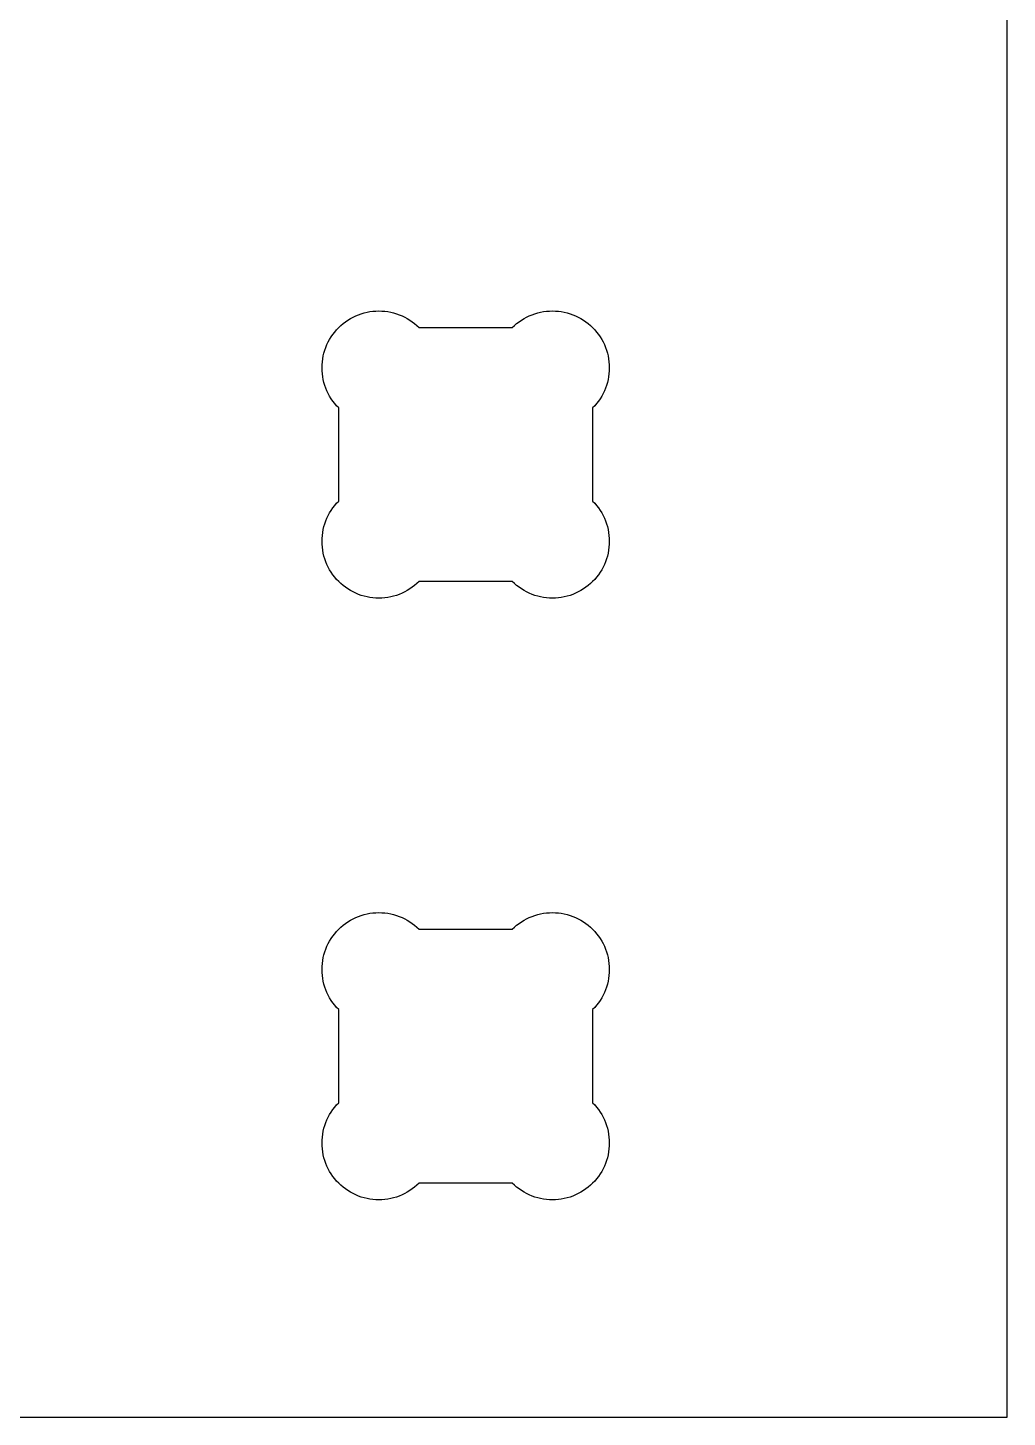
# Model space of a CAD drawing. Header units: metres. Extents: x 0 to 406, y 0 to 165.
# Drawn here: x 354.7 to 406.4, y 0 to 73.3 of the extents above; entities that cross this region are included whole.
import ezdxf

# ---------------------------------------------------------------- set-up
doc = ezdxf.new("R2010")
doc.units = ezdxf.units.M

msp = doc.modelspace()

# ---------------------------------------------------------------- linework, layer by layer
for p, q in [((406.4, 0), (406.4, 165.1)), ((371.612, 57.8947), (371.746, 57.9768)), ((371.746, 57.9768), (371.884, 58.0517)), ((371.884, 58.0517), (372.026, 58.1193)), ((372.026, 58.1193), (372.171, 58.1794)), ((372.171, 58.1794), (372.319, 58.2318)), ((372.319, 58.2318), (372.47, 58.2765)), ((372.47, 58.2765), (372.623, 58.3131)), ((372.623, 58.3131), (372.777, 58.3417)), ((372.777, 58.3417), (372.933, 58.3622)), ((372.933, 58.3622), (373.089, 58.3746)), ((373.089, 58.3746), (373.246, 58.3787)), ((373.246, 58.3787), (373.403, 58.3746)), ((373.403, 58.3746), (373.56, 58.3622)), ((373.56, 58.3622), (373.716, 58.3417)), ((373.716, 58.3417), (373.87, 58.3131)), ((373.87, 58.3131), (374.023, 58.2765)), ((374.023, 58.2765), (374.173, 58.2318)), ((374.173, 58.2318), (374.321, 58.1794)), ((374.321, 58.1794), (374.467, 58.1193)), ((374.467, 58.1193), (374.608, 58.0517)), ((374.608, 58.0517), (374.746, 57.9768)), ((374.746, 57.9768), (374.88, 57.8947)), ((380.77, 57.8947), (380.904, 57.9768)), ((380.904, 57.9768), (381.042, 58.0517)), ((381.042, 58.0517), (381.183, 58.1193)), ((381.183, 58.1193), (381.329, 58.1794)), ((381.329, 58.1794), (381.477, 58.2318)), ((381.477, 58.2318), (381.627, 58.2765)), ((381.627, 58.2765), (381.78, 58.3131)), ((381.78, 58.3131), (381.934, 58.3417)), ((381.934, 58.3417), (382.09, 58.3622)), ((382.09, 58.3622), (382.247, 58.3746)), ((382.247, 58.3746), (382.404, 58.3787)), ((382.404, 58.3787), (382.561, 58.3746)), ((382.561, 58.3746), (382.717, 58.3622)), ((382.717, 58.3622), (382.873, 58.3417)), ((382.873, 58.3417), (383.027, 58.3131)), ((383.027, 58.3131), (383.18, 58.2765)), ((383.18, 58.2765), (383.331, 58.2318)), ((383.331, 58.2318), (383.479, 58.1794)), ((383.479, 58.1794), (383.624, 58.1193)), ((383.624, 58.1193), (383.766, 58.0517)), ((383.766, 58.0517), (383.904, 57.9768)), ((383.904, 57.9768), (384.038, 57.8947)), ((370.819, 57.142), (370.915, 57.2666)), ((370.915, 57.2666), (371.017, 57.3861)), ((371.017, 57.3861), (371.125, 57.5)), ((371.125, 57.5), (371.239, 57.6081)), ((371.239, 57.6081), (371.358, 57.7101)), ((371.358, 57.7101), (371.483, 57.8057)), ((371.483, 57.8057), (371.612, 57.8947)), ((374.88, 57.8947), (375.01, 57.8057)), ((375.01, 57.8057), (375.134, 57.7101)), ((375.134, 57.7101), (375.254, 57.6081)), ((375.254, 57.6081), (375.368, 57.5)), ((375.368, 57.5), (380.282, 57.5)), ((380.282, 57.5), (380.396, 57.6081)), ((380.396, 57.6081), (380.516, 57.7101)), ((380.516, 57.7101), (380.64, 57.8057)), ((380.64, 57.8057), (380.77, 57.8947)), ((384.038, 57.8947), (384.167, 57.8057)), ((384.167, 57.8057), (384.292, 57.7101)), ((384.292, 57.7101), (384.411, 57.6081)), ((384.411, 57.6081), (384.525, 57.5)), ((384.525, 57.5), (384.633, 57.3861)), ((384.633, 57.3861), (384.735, 57.2666)), ((384.735, 57.2666), (384.831, 57.142)), ((370.446, 56.4538), (370.506, 56.5989)), ((370.506, 56.5989), (370.573, 56.7407)), ((370.573, 56.7407), (370.648, 56.8787)), ((370.648, 56.8787), (370.73, 57.0126)), ((370.73, 57.0126), (370.819, 57.142)), ((384.831, 57.142), (384.92, 57.0126)), ((384.92, 57.0126), (385.002, 56.8787)), ((385.002, 56.8787), (385.077, 56.7407)), ((385.077, 56.7407), (385.144, 56.5989)), ((385.144, 56.5989), (385.204, 56.4538)), ((370.263, 55.6923), (370.283, 55.848)), ((370.283, 55.848), (370.312, 56.0024)), ((370.312, 56.0024), (370.349, 56.1551)), ((370.349, 56.1551), (370.393, 56.3057)), ((370.393, 56.3057), (370.446, 56.4538)), ((385.204, 56.4538), (385.257, 56.3057)), ((385.257, 56.3057), (385.301, 56.1551)), ((385.301, 56.1551), (385.338, 56.0024)), ((385.338, 56.0024), (385.367, 55.848)), ((385.367, 55.848), (385.387, 55.6923)), ((370.246, 55.3787), (370.25, 55.5357)), ((370.25, 55.2217), (370.246, 55.3787)), ((370.25, 55.5357), (370.263, 55.6923)), ((370.263, 55.0651), (370.25, 55.2217)), ((370.283, 54.9094), (370.263, 55.0651)), ((385.387, 55.0651), (385.367, 54.9094)), ((385.387, 55.6923), (385.4, 55.5357)), ((385.4, 55.2217), (385.387, 55.0651)), ((385.4, 55.5357), (385.404, 55.3787)), ((385.404, 55.3787), (385.4, 55.2217)), ((370.312, 54.7549), (370.283, 54.9094)), ((370.349, 54.6022), (370.312, 54.7549)), ((370.393, 54.4516), (370.349, 54.6022)), ((370.446, 54.3036), (370.393, 54.4516)), ((370.506, 54.1585), (370.446, 54.3036)), ((385.204, 54.3036), (385.144, 54.1585)), ((385.257, 54.4516), (385.204, 54.3036)), ((385.301, 54.6022), (385.257, 54.4516)), ((385.338, 54.7549), (385.301, 54.6022)), ((385.367, 54.9094), (385.338, 54.7549)), ((370.573, 54.0167), (370.506, 54.1585)), ((370.648, 53.8787), (370.573, 54.0167)), ((370.73, 53.7448), (370.648, 53.8787)), ((370.819, 53.6153), (370.73, 53.7448)), ((370.915, 53.4907), (370.819, 53.6153)), ((384.831, 53.6153), (384.735, 53.4907)), ((384.92, 53.7448), (384.831, 53.6153)), ((385.002, 53.8787), (384.92, 53.7448)), ((385.077, 54.0167), (385.002, 53.8787)), ((385.144, 54.1585), (385.077, 54.0167)), ((371.017, 53.3713), (370.915, 53.4907)), ((371.125, 53.2574), (371.017, 53.3713)), ((371.125, 48.3426), (371.125, 53.2574)), ((384.633, 53.3713), (384.525, 53.2574)), ((384.525, 53.2574), (384.525, 48.3426)), ((384.735, 53.4907), (384.633, 53.3713)), ((370.573, 47.5833), (370.648, 47.7213)), ((370.648, 47.7213), (370.73, 47.8552)), ((370.73, 47.8552), (370.819, 47.9847)), ((370.819, 47.9847), (370.915, 48.1093)), ((370.915, 48.1093), (371.017, 48.2287)), ((371.017, 48.2287), (371.125, 48.3426)), ((384.525, 48.3426), (384.633, 48.2287)), ((384.633, 48.2287), (384.735, 48.1093)), ((384.735, 48.1093), (384.831, 47.9847)), ((384.831, 47.9847), (384.92, 47.8552)), ((384.92, 47.8552), (385.002, 47.7213)), ((385.002, 47.7213), (385.077, 47.5833)), ((370.312, 46.8451), (370.349, 46.9978)), ((370.349, 46.9978), (370.393, 47.1484)), ((370.393, 47.1484), (370.446, 47.2964)), ((370.446, 47.2964), (370.506, 47.4415)), ((370.506, 47.4415), (370.573, 47.5833)), ((385.077, 47.5833), (385.144, 47.4415)), ((385.144, 47.4415), (385.204, 47.2964)), ((385.204, 47.2964), (385.257, 47.1484)), ((385.257, 47.1484), (385.301, 46.9978)), ((385.301, 46.9978), (385.338, 46.8451)), ((370.246, 46.2213), (370.25, 46.3783)), ((370.25, 46.0643), (370.246, 46.2213)), ((370.25, 46.3783), (370.263, 46.5349)), ((370.263, 46.5349), (370.283, 46.6906)), ((370.283, 46.6906), (370.312, 46.8451)), ((385.338, 46.8451), (385.367, 46.6906)), ((385.367, 46.6906), (385.387, 46.5349)), ((385.387, 46.5349), (385.4, 46.3783)), ((385.4, 46.3783), (385.404, 46.2213)), ((385.404, 46.2213), (385.4, 46.0643)), ((370.263, 45.9077), (370.25, 46.0643)), ((370.283, 45.752), (370.263, 45.9077)), ((370.312, 45.5976), (370.283, 45.752)), ((370.349, 45.4449), (370.312, 45.5976)), ((385.338, 45.5976), (385.301, 45.4449)), ((385.367, 45.752), (385.338, 45.5976)), ((385.387, 45.9077), (385.367, 45.752)), ((385.4, 46.0643), (385.387, 45.9077)), ((370.393, 45.2943), (370.349, 45.4449)), ((370.446, 45.1462), (370.393, 45.2943)), ((370.506, 45.0011), (370.446, 45.1462)), ((370.573, 44.8593), (370.506, 45.0011)), ((370.648, 44.7213), (370.573, 44.8593)), ((385.077, 44.8593), (385.002, 44.7213)), ((385.144, 45.0011), (385.077, 44.8593)), ((385.204, 45.1462), (385.144, 45.0011)), ((385.257, 45.2943), (385.204, 45.1462)), ((385.301, 45.4449), (385.257, 45.2943)), ((370.73, 44.5874), (370.648, 44.7213)), ((370.819, 44.458), (370.73, 44.5874)), ((370.915, 44.3334), (370.819, 44.458)), ((371.017, 44.2139), (370.915, 44.3334)), ((371.125, 44.1), (371.017, 44.2139)), ((371.239, 43.9919), (371.125, 44.1)), ((375.368, 44.1), (375.254, 43.9919)), ((380.282, 44.1), (375.368, 44.1)), ((380.396, 43.9919), (380.282, 44.1)), ((384.525, 44.1), (384.411, 43.9919)), ((384.633, 44.2139), (384.525, 44.1)), ((384.735, 44.3334), (384.633, 44.2139)), ((384.831, 44.458), (384.735, 44.3334)), ((384.92, 44.5874), (384.831, 44.458)), ((385.002, 44.7213), (384.92, 44.5874)), ((371.358, 43.8899), (371.239, 43.9919)), ((371.483, 43.7943), (371.358, 43.8899)), ((371.612, 43.7053), (371.483, 43.7943)), ((371.746, 43.6232), (371.612, 43.7053)), ((371.884, 43.5483), (371.746, 43.6232)), ((372.026, 43.4807), (371.884, 43.5483)), ((372.171, 43.4206), (372.026, 43.4807)), ((372.319, 43.3682), (372.171, 43.4206)), ((372.47, 43.3235), (372.319, 43.3682)), ((372.623, 43.2869), (372.47, 43.3235)), ((372.777, 43.2583), (372.623, 43.2869)), ((373.87, 43.2869), (373.716, 43.2583)), ((374.023, 43.3235), (373.87, 43.2869)), ((374.173, 43.3682), (374.023, 43.3235)), ((374.321, 43.4206), (374.173, 43.3682)), ((374.467, 43.4807), (374.321, 43.4206)), ((374.608, 43.5483), (374.467, 43.4807)), ((374.746, 43.6232), (374.608, 43.5483)), ((374.88, 43.7053), (374.746, 43.6232)), ((375.01, 43.7943), (374.88, 43.7053)), ((375.134, 43.8899), (375.01, 43.7943)), ((375.254, 43.9919), (375.134, 43.8899)), ((380.516, 43.8899), (380.396, 43.9919)), ((380.64, 43.7943), (380.516, 43.8899)), ((380.77, 43.7053), (380.64, 43.7943)), ((380.904, 43.6232), (380.77, 43.7053)), ((381.042, 43.5483), (380.904, 43.6232)), ((381.183, 43.4807), (381.042, 43.5483)), ((381.329, 43.4206), (381.183, 43.4807)), ((381.477, 43.3682), (381.329, 43.4206)), ((381.627, 43.3235), (381.477, 43.3682)), ((381.78, 43.2869), (381.627, 43.3235)), ((381.934, 43.2583), (381.78, 43.2869)), ((383.027, 43.2869), (382.873, 43.2583)), ((383.18, 43.3235), (383.027, 43.2869)), ((383.331, 43.3682), (383.18, 43.3235)), ((383.479, 43.4206), (383.331, 43.3682)), ((383.624, 43.4807), (383.479, 43.4206)), ((383.766, 43.5483), (383.624, 43.4807)), ((383.904, 43.6232), (383.766, 43.5483)), ((384.038, 43.7053), (383.904, 43.6232)), ((384.167, 43.7943), (384.038, 43.7053)), ((384.292, 43.8899), (384.167, 43.7943)), ((384.411, 43.9919), (384.292, 43.8899)), ((372.933, 43.2378), (372.777, 43.2583)), ((373.089, 43.2254), (372.933, 43.2378)), ((373.246, 43.2213), (373.089, 43.2254)), ((373.403, 43.2254), (373.246, 43.2213)), ((373.56, 43.2378), (373.403, 43.2254)), ((373.716, 43.2583), (373.56, 43.2378)), ((382.09, 43.2378), (381.934, 43.2583)), ((382.247, 43.2254), (382.09, 43.2378)), ((382.404, 43.2213), (382.247, 43.2254)), ((382.561, 43.2254), (382.404, 43.2213)), ((382.717, 43.2378), (382.561, 43.2254)), ((382.873, 43.2583), (382.717, 43.2378)), ((372.026, 26.3693), (372.171, 26.4294)), ((372.171, 26.4294), (372.319, 26.4818)), ((372.319, 26.4818), (372.47, 26.5265)), ((372.47, 26.5265), (372.623, 26.5631)), ((372.623, 26.5631), (372.777, 26.5917)), ((372.777, 26.5917), (372.933, 26.6122)), ((372.933, 26.6122), (373.089, 26.6246)), ((373.089, 26.6246), (373.246, 26.6287)), ((373.246, 26.6287), (373.403, 26.6246)), ((373.403, 26.6246), (373.56, 26.6122)), ((373.56, 26.6122), (373.716, 26.5917)), ((373.716, 26.5917), (373.87, 26.5631)), ((373.87, 26.5631), (374.023, 26.5265)), ((374.023, 26.5265), (374.173, 26.4818)), ((374.173, 26.4818), (374.321, 26.4294)), ((374.321, 26.4294), (374.467, 26.3693)), ((381.183, 26.3693), (381.329, 26.4294)), ((381.329, 26.4294), (381.477, 26.4818)), ((381.477, 26.4818), (381.627, 26.5265)), ((381.627, 26.5265), (381.78, 26.5631)), ((381.78, 26.5631), (381.934, 26.5917)), ((381.934, 26.5917), (382.09, 26.6122)), ((382.09, 26.6122), (382.247, 26.6246)), ((382.247, 26.6246), (382.404, 26.6287)), ((382.404, 26.6287), (382.561, 26.6246)), ((382.561, 26.6246), (382.717, 26.6122)), ((382.717, 26.6122), (382.873, 26.5917)), ((382.873, 26.5917), (383.027, 26.5631)), ((383.027, 26.5631), (383.18, 26.5265)), ((383.18, 26.5265), (383.331, 26.4818)), ((383.331, 26.4818), (383.479, 26.4294)), ((383.479, 26.4294), (383.624, 26.3693)), ((371.017, 25.6361), (371.125, 25.75)), ((371.125, 25.75), (371.239, 25.8581)), ((371.239, 25.8581), (371.358, 25.9601)), ((371.358, 25.9601), (371.483, 26.0557)), ((371.483, 26.0557), (371.612, 26.1447)), ((371.612, 26.1447), (371.746, 26.2268)), ((371.746, 26.2268), (371.884, 26.3017)), ((371.884, 26.3017), (372.026, 26.3693)), ((374.467, 26.3693), (374.608, 26.3017)), ((374.608, 26.3017), (374.746, 26.2268)), ((374.746, 26.2268), (374.88, 26.1447)), ((374.88, 26.1447), (375.01, 26.0557)), ((375.01, 26.0557), (375.134, 25.9601)), ((375.134, 25.9601), (375.254, 25.8581)), ((375.254, 25.8581), (375.368, 25.75)), ((375.368, 25.75), (380.282, 25.75)), ((380.282, 25.75), (380.396, 25.8581)), ((380.396, 25.8581), (380.516, 25.9601)), ((380.516, 25.9601), (380.64, 26.0557)), ((380.64, 26.0557), (380.77, 26.1447)), ((380.77, 26.1447), (380.904, 26.2268)), ((380.904, 26.2268), (381.042, 26.3017)), ((381.042, 26.3017), (381.183, 26.3693)), ((383.624, 26.3693), (383.766, 26.3017)), ((383.766, 26.3017), (383.904, 26.2268)), ((383.904, 26.2268), (384.038, 26.1447)), ((384.038, 26.1447), (384.167, 26.0557)), ((384.167, 26.0557), (384.292, 25.9601)), ((384.292, 25.9601), (384.411, 25.8581)), ((384.411, 25.8581), (384.525, 25.75)), ((384.525, 25.75), (384.633, 25.6361)), ((370.506, 24.8489), (370.573, 24.9907)), ((370.573, 24.9907), (370.648, 25.1287)), ((370.648, 25.1287), (370.73, 25.2626)), ((370.73, 25.2626), (370.819, 25.392)), ((370.819, 25.392), (370.915, 25.5166)), ((370.915, 25.5166), (371.017, 25.6361)), ((384.633, 25.6361), (384.735, 25.5166)), ((384.735, 25.5166), (384.831, 25.392)), ((384.831, 25.392), (384.92, 25.2626)), ((384.92, 25.2626), (385.002, 25.1287)), ((385.002, 25.1287), (385.077, 24.9907)), ((385.077, 24.9907), (385.144, 24.8489)), ((370.283, 24.098), (370.312, 24.2524)), ((370.312, 24.2524), (370.349, 24.4051)), ((370.349, 24.4051), (370.393, 24.5557)), ((370.393, 24.5557), (370.446, 24.7038)), ((370.446, 24.7038), (370.506, 24.8489)), ((385.144, 24.8489), (385.204, 24.7038)), ((385.204, 24.7038), (385.257, 24.5557)), ((385.257, 24.5557), (385.301, 24.4051)), ((385.301, 24.4051), (385.338, 24.2524)), ((385.338, 24.2524), (385.367, 24.098)), ((370.246, 23.6287), (370.25, 23.7857)), ((370.25, 23.4717), (370.246, 23.6287)), ((370.25, 23.7857), (370.263, 23.9423)), ((370.263, 23.3151), (370.25, 23.4717)), ((370.263, 23.9423), (370.283, 24.098)), ((385.367, 24.098), (385.387, 23.9423)), ((385.387, 23.9423), (385.4, 23.7857)), ((385.4, 23.4717), (385.387, 23.3151)), ((385.4, 23.7857), (385.404, 23.6287)), ((385.404, 23.6287), (385.4, 23.4717)), ((370.283, 23.1594), (370.263, 23.3151)), ((370.312, 23.0049), (370.283, 23.1594)), ((370.349, 22.8522), (370.312, 23.0049)), ((370.393, 22.7016), (370.349, 22.8522)), ((385.301, 22.8522), (385.257, 22.7016)), ((385.338, 23.0049), (385.301, 22.8522)), ((385.367, 23.1594), (385.338, 23.0049)), ((385.387, 23.3151), (385.367, 23.1594)), ((370.446, 22.5536), (370.393, 22.7016)), ((370.506, 22.4085), (370.446, 22.5536)), ((370.573, 22.2667), (370.506, 22.4085)), ((370.648, 22.1287), (370.573, 22.2667)), ((370.73, 21.9948), (370.648, 22.1287)), ((385.002, 22.1287), (384.92, 21.9948)), ((385.077, 22.2667), (385.002, 22.1287)), ((385.144, 22.4085), (385.077, 22.2667)), ((385.204, 22.5536), (385.144, 22.4085)), ((385.257, 22.7016), (385.204, 22.5536)), ((370.819, 21.8653), (370.73, 21.9948)), ((370.915, 21.7407), (370.819, 21.8653)), ((371.017, 21.6213), (370.915, 21.7407)), ((371.125, 21.5074), (371.017, 21.6213)), ((371.125, 16.5926), (371.125, 21.5074)), ((384.633, 21.6213), (384.525, 21.5074)), ((384.525, 21.5074), (384.525, 16.5926)), ((384.735, 21.7407), (384.633, 21.6213)), ((384.831, 21.8653), (384.735, 21.7407)), ((384.92, 21.9948), (384.831, 21.8653)), ((370.73, 16.1052), (370.819, 16.2347)), ((370.819, 16.2347), (370.915, 16.3593)), ((370.915, 16.3593), (371.017, 16.4787)), ((371.017, 16.4787), (371.125, 16.5926)), ((384.525, 16.5926), (384.633, 16.4787)), ((384.633, 16.4787), (384.735, 16.3593)), ((384.735, 16.3593), (384.831, 16.2347)), ((384.831, 16.2347), (384.92, 16.1052)), ((370.349, 15.2478), (370.393, 15.3984)), ((370.393, 15.3984), (370.446, 15.5464)), ((370.446, 15.5464), (370.506, 15.6915)), ((370.506, 15.6915), (370.573, 15.8333)), ((370.573, 15.8333), (370.648, 15.9713)), ((370.648, 15.9713), (370.73, 16.1052)), ((384.92, 16.1052), (385.002, 15.9713)), ((385.002, 15.9713), (385.077, 15.8333)), ((385.077, 15.8333), (385.144, 15.6915)), ((385.144, 15.6915), (385.204, 15.5464)), ((385.204, 15.5464), (385.257, 15.3984)), ((385.257, 15.3984), (385.301, 15.2478)), ((370.25, 14.6283), (370.263, 14.7849)), ((370.263, 14.7849), (370.283, 14.9406)), ((370.283, 14.9406), (370.312, 15.0951)), ((370.312, 15.0951), (370.349, 15.2478)), ((385.301, 15.2478), (385.338, 15.0951)), ((385.338, 15.0951), (385.367, 14.9406)), ((385.367, 14.9406), (385.387, 14.7849)), ((385.387, 14.7849), (385.4, 14.6283)), ((370.246, 14.4713), (370.25, 14.6283)), ((370.25, 14.3143), (370.246, 14.4713)), ((370.263, 14.1577), (370.25, 14.3143)), ((370.283, 14.002), (370.263, 14.1577)), ((370.312, 13.8476), (370.283, 14.002)), ((385.367, 14.002), (385.338, 13.8476)), ((385.387, 14.1577), (385.367, 14.002)), ((385.4, 14.3143), (385.387, 14.1577)), ((385.4, 14.6283), (385.404, 14.4713)), ((385.404, 14.4713), (385.4, 14.3143)), ((370.349, 13.6949), (370.312, 13.8476)), ((370.393, 13.5443), (370.349, 13.6949)), ((370.446, 13.3962), (370.393, 13.5443)), ((370.506, 13.2511), (370.446, 13.3962)), ((370.573, 13.1093), (370.506, 13.2511)), ((385.144, 13.2511), (385.077, 13.1093)), ((385.204, 13.3962), (385.144, 13.2511)), ((385.257, 13.5443), (385.204, 13.3962)), ((385.301, 13.6949), (385.257, 13.5443)), ((385.338, 13.8476), (385.301, 13.6949)), ((370.648, 12.9713), (370.573, 13.1093)), ((370.73, 12.8374), (370.648, 12.9713)), ((370.819, 12.708), (370.73, 12.8374)), ((370.915, 12.5834), (370.819, 12.708)), ((371.017, 12.4639), (370.915, 12.5834)), ((384.735, 12.5834), (384.633, 12.4639)), ((384.831, 12.708), (384.735, 12.5834)), ((384.92, 12.8374), (384.831, 12.708)), ((385.002, 12.9713), (384.92, 12.8374)), ((385.077, 13.1093), (385.002, 12.9713)), ((371.125, 12.35), (371.017, 12.4639)), ((371.239, 12.2419), (371.125, 12.35)), ((371.358, 12.1399), (371.239, 12.2419)), ((371.483, 12.0443), (371.358, 12.1399)), ((371.612, 11.9553), (371.483, 12.0443)), ((371.746, 11.8732), (371.612, 11.9553)), ((371.884, 11.7983), (371.746, 11.8732)), ((372.026, 11.7307), (371.884, 11.7983)), ((374.608, 11.7983), (374.467, 11.7307)), ((374.746, 11.8732), (374.608, 11.7983)), ((374.88, 11.9553), (374.746, 11.8732)), ((375.01, 12.0443), (374.88, 11.9553)), ((375.134, 12.1399), (375.01, 12.0443)), ((375.254, 12.2419), (375.134, 12.1399)), ((375.368, 12.35), (375.254, 12.2419)), ((380.282, 12.35), (375.368, 12.35)), ((380.396, 12.2419), (380.282, 12.35)), ((380.516, 12.1399), (380.396, 12.2419)), ((380.64, 12.0443), (380.516, 12.1399)), ((380.77, 11.9553), (380.64, 12.0443)), ((380.904, 11.8732), (380.77, 11.9553)), ((381.042, 11.7983), (380.904, 11.8732)), ((381.183, 11.7307), (381.042, 11.7983)), ((383.766, 11.7983), (383.624, 11.7307)), ((383.904, 11.8732), (383.766, 11.7983)), ((384.038, 11.9553), (383.904, 11.8732)), ((384.167, 12.0443), (384.038, 11.9553)), ((384.292, 12.1399), (384.167, 12.0443)), ((384.411, 12.2419), (384.292, 12.1399)), ((384.525, 12.35), (384.411, 12.2419)), ((384.633, 12.4639), (384.525, 12.35)), ((372.171, 11.6706), (372.026, 11.7307)), ((372.319, 11.6182), (372.171, 11.6706)), ((372.47, 11.5735), (372.319, 11.6182)), ((372.623, 11.5369), (372.47, 11.5735)), ((372.777, 11.5083), (372.623, 11.5369)), ((372.933, 11.4878), (372.777, 11.5083)), ((373.089, 11.4754), (372.933, 11.4878)), ((373.246, 11.4713), (373.089, 11.4754)), ((373.403, 11.4754), (373.246, 11.4713)), ((373.56, 11.4878), (373.403, 11.4754)), ((373.716, 11.5083), (373.56, 11.4878)), ((373.87, 11.5369), (373.716, 11.5083)), ((374.023, 11.5735), (373.87, 11.5369)), ((374.173, 11.6182), (374.023, 11.5735)), ((374.321, 11.6706), (374.173, 11.6182)), ((374.467, 11.7307), (374.321, 11.6706)), ((381.329, 11.6706), (381.183, 11.7307)), ((381.477, 11.6182), (381.329, 11.6706)), ((381.627, 11.5735), (381.477, 11.6182)), ((381.78, 11.5369), (381.627, 11.5735)), ((381.934, 11.5083), (381.78, 11.5369)), ((382.09, 11.4878), (381.934, 11.5083)), ((382.247, 11.4754), (382.09, 11.4878)), ((382.404, 11.4713), (382.247, 11.4754)), ((382.561, 11.4754), (382.404, 11.4713)), ((382.717, 11.4878), (382.561, 11.4754)), ((382.873, 11.5083), (382.717, 11.4878)), ((383.027, 11.5369), (382.873, 11.5083)), ((383.18, 11.5735), (383.027, 11.5369)), ((383.331, 11.6182), (383.18, 11.5735)), ((383.479, 11.6706), (383.331, 11.6182)), ((383.624, 11.7307), (383.479, 11.6706)), ((0, 0), (406.4, 0))]:
    msp.add_line(p, q)

doc.saveas('drawing.dxf')
